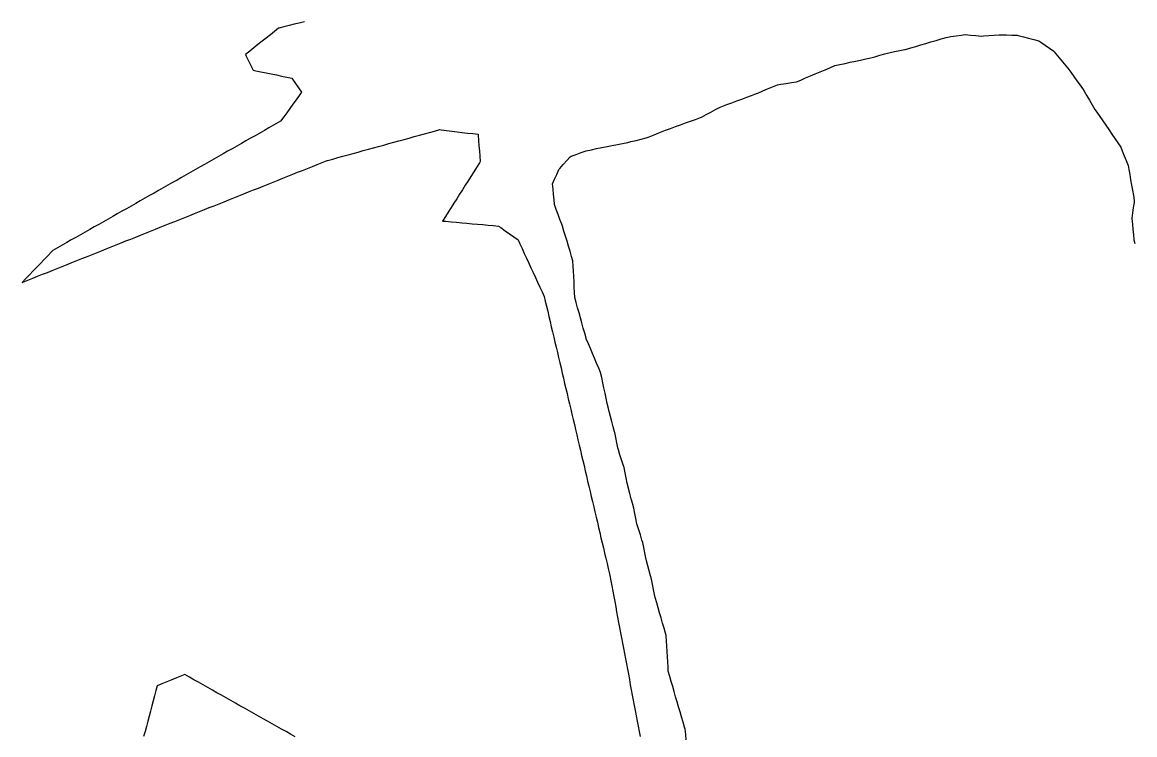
# Model space of a CAD drawing. Header units: millimetres. Extents: x 0 to 2762, y 6 to 2482.
# Drawn here: x 629.3 to 839.8, y 1973.7 to 2108.5 of the extents above; entities that cross this region are included whole.
import ezdxf

# ---------------------------------------------------------------- set-up
doc = ezdxf.new("R2010")
doc.units = ezdxf.units.MM
for name, color, linetype in [('ALL_HOLES', 1, 'Continuous'), ('ALL_ISLANDS', 7, 'Continuous'), ('OUTLINE_ISLAND_01', 7, 'Continuous'), ('OUTLINE_ISLAND_01_HOLE_143', 1, 'Continuous')]:
    doc.layers.add(name, color=color, linetype=linetype)

msp = doc.modelspace()

# ---------------------------------------------------------------- linework, layer by layer
at = {"layer": 'ALL_HOLES'}
msp.add_lwpolyline([(754.9545, 1972.7291), (754.8495, 1973.7235), (754.7445, 1974.718), (754.6309, 1975.1079), (754.3513, 1976.068), (754.0717, 1977.0281), (753.7921, 1977.9882), (753.5125, 1978.9483), (753.2329, 1979.9084), (752.9533, 1980.8686), (752.6737, 1981.8287), (752.394, 1982.7888), (752.1144, 1983.7489), (751.8348, 1984.709), (751.5552, 1985.6691), (751.513, 1986.4372), (751.458, 1987.4357), (751.403, 1988.4342), (751.3481, 1989.4327), (751.2931, 1990.4312), (751.2382, 1991.4297), (751.1832, 1992.4282), (751.048, 1992.8909), (750.7676, 1993.8508), (750.4872, 1994.8107), (750.2068, 1995.7706), (749.9264, 1996.7305), (749.6459, 1997.6903), (749.3655, 1998.6502), (749.0851, 1999.6101), (748.9683, 2000.1923), (748.7716, 2001.1727), (748.575, 2002.1532), (748.3783, 2003.1337), (748.2184, 2003.7104), (747.9513, 2004.6741), (747.6842, 2005.6377), (747.4171, 2006.6014), (747.3131, 2007.1207), (747.1167, 2008.1012), (746.9202, 2009.0817), (746.7238, 2010.0622), (746.5821, 2010.5103), (746.2806, 2011.4637), (745.979, 2012.4172), (745.6775, 2013.3706), (745.6307, 2013.591), (745.4231, 2014.5692), (745.2154, 2015.5474), (745.0078, 2016.5256), (744.8002, 2017.5038), (744.5648, 2018.3352), (744.2925, 2019.2975), (744.0202, 2020.2597), (744.0079, 2020.3184), (743.8029, 2021.2972), (743.598, 2022.276), (743.3931, 2023.2547), (743.1881, 2024.2335), (743.0263, 2024.7406), (742.7223, 2025.6933), (742.4183, 2026.6459), (742.1144, 2027.5986), (742.0427, 2027.9403), (741.8375, 2028.919), (741.6322, 2029.8978), (741.427, 2030.8765), (741.3979, 2030.9841), (741.1366, 2031.9493), (740.8753, 2032.9146), (740.614, 2033.8799), (740.3528, 2034.8451), (740.2345, 2035.3887), (740.022, 2036.3658), (739.8094, 2037.343), (739.5969, 2038.3201), (739.3844, 2039.2973), (739.1718, 2040.2745), (738.9593, 2041.2516), (738.7467, 2042.2288), (738.3949, 2043.0554), (738.0032, 2043.9755), (737.6116, 2044.8956), (737.22, 2045.8157), (736.8283, 2046.7359), (736.4367, 2047.656), (736.045, 2048.5761), (736.0119, 2048.6949), (735.7435, 2049.6582), (735.475, 2050.6214), (735.2065, 2051.5847), (734.938, 2052.548), (734.6696, 2053.5113), (734.4011, 2054.4746), (734.1326, 2055.4379), (733.8642, 2056.4012), (733.8172, 2057.3624), (733.7685, 2058.3612), (733.7197, 2059.3601), (733.671, 2060.3589), (733.6222, 2061.3577), (733.5735, 2062.3565), (733.5247, 2063.3553), (733.2733, 2064.1809), (732.982, 2065.1375), (732.6906, 2066.0941), (732.3993, 2067.0507), (732.1079, 2068.0073), (731.8166, 2068.964), (731.5252, 2069.9206), (731.4055, 2070.2446), (731.059, 2071.1827), (730.7124, 2072.1207), (730.3659, 2073.0587), (730.0193, 2073.9968), (729.9348, 2074.9104), (729.8427, 2075.9062), (729.7506, 2076.9019), (729.6585, 2077.8977), (730.0479, 2078.7754), (730.4535, 2079.6894), (730.859, 2080.6035), (731.0179, 2080.7855), (731.6757, 2081.5387), (732.3335, 2082.2919), (732.9913, 2083.0451), (733.1781, 2083.1145), (734.1156, 2083.4626), (735.053, 2083.8106), (735.9905, 2084.1587), (736.0433, 2084.1694), (737.0235, 2084.3675), (738.0037, 2084.5657), (738.9839, 2084.7638), (739.964, 2084.9619), (740.9442, 2085.16), (741.9244, 2085.3582), (742.9046, 2085.5563), (743.8847, 2085.7544), (744.4775, 2085.8935), (745.4511, 2086.1218), (746.4247, 2086.3502), (747.3983, 2086.5786), (747.9463, 2086.8027), (748.8719, 2087.1812), (749.7975, 2087.5597), (750.7231, 2087.9382), (751.0542, 2088.0578), (751.9948, 2088.3975), (752.9353, 2088.7373), (753.8758, 2089.077), (754.8163, 2089.4167), (755.7569, 2089.7564), (756.6974, 2090.0961), (757.6379, 2090.4359), (757.8264, 2090.5367), (758.7081, 2091.0084), (759.5899, 2091.4801), (760.4716, 2091.9518), (761.3534, 2092.4235), (761.7047, 2092.5535), (762.6426, 2092.9006), (763.5804, 2093.2476), (764.5183, 2093.5947), (765.4561, 2093.9417), (766.394, 2094.2887), (767.3318, 2094.6358), (768.2697, 2094.9828), (768.5137, 2095.0851), (769.436, 2095.4715), (770.3583, 2095.858), (771.2806, 2096.2445), (772.2029, 2096.6309), (772.8861, 2096.7426), (773.873, 2096.9038), (774.8599, 2097.0651), (775.8468, 2097.2264), (776.6118, 2097.5495), (777.533, 2097.9387), (778.4542, 2098.3278), (779.3754, 2098.7169), (780.2966, 2099.1061), (781.2178, 2099.4952), (782.1389, 2099.8843), (783.0601, 2100.2734), (784.0287, 2100.4812), (785.0064, 2100.691), (785.9842, 2100.9008), (786.9619, 2101.1105), (787.9397, 2101.3203), (788.9174, 2101.5301), (789.8952, 2101.7398), (790.6331, 2101.9475), (791.5957, 2102.2183), (792.5583, 2102.4892), (793.5209, 2102.7601), (794.3703, 2102.9246), (795.352, 2103.1148), (796.3338, 2103.3049), (796.4679, 2103.3448), (797.4265, 2103.6296), (798.3851, 2103.9145), (799.3436, 2104.1993), (800.3022, 2104.4842), (801.2608, 2104.769), (802.2193, 2105.0539), (803.1779, 2105.3387), (804.1365, 2105.6235), (805.0265, 2105.7543), (806.0159, 2105.8997), (807.0052, 2106.0451), (807.7602, 2106.156), (808.7557, 2106.0612), (809.7512, 2105.9664), (810.7467, 2105.8717), (811.2023, 2105.9035), (812.1999, 2105.9732), (813.1974, 2106.043), (814.195, 2106.1127), (814.5735, 2106.1013), (815.573, 2106.0713), (816.5726, 2106.0412), (817.5721, 2106.0112), (817.7944, 2105.9536), (818.7625, 2105.7031), (819.7307, 2105.4526), (820.6988, 2105.2022), (821.6669, 2104.9517), (822.0305, 2104.6974), (822.85, 2104.1243), (823.6695, 2103.5512), (824.489, 2102.9781), (824.5516, 2102.9037), (825.1951, 2102.1383), (825.8387, 2101.3729), (826.4822, 2100.6075), (827.1257, 2099.8421), (827.1446, 2099.8158), (827.7284, 2099.0038), (828.3121, 2098.1919), (828.8959, 2097.38), (829.4796, 2096.568), (830.0634, 2095.7561), (830.2474, 2095.4444), (830.7557, 2094.5833), (831.2641, 2093.7222), (831.7725, 2092.861), (832.2808, 2091.9999), (832.6568, 2091.4522), (833.2228, 2090.6278), (833.7888, 2089.8034), (834.3548, 2088.979), (834.9208, 2088.1545), (835.4868, 2087.3301), (836.0528, 2086.5057), (836.6188, 2085.6813), (837.1847, 2084.8569), (837.4641, 2084.154), (837.8334, 2083.2247), (838.2027, 2082.2953), (838.572, 2081.366), (838.6998, 2080.6325), (838.8714, 2079.6473), (839.043, 2078.6622), (839.2146, 2077.677), (839.3862, 2076.6918), (839.5578, 2075.7067), (839.7294, 2074.7215), (839.6839, 2074.3817), (839.5511, 2073.3905), (839.4184, 2072.3994), (839.2856, 2071.4082), (839.2971, 2071.2779), (839.3853, 2070.2818), (839.4735, 2069.2857), (839.5617, 2068.2896), (839.6499, 2067.2935), (839.8557, 2066.5985)], dxfattribs=at)
at = {"layer": 'ALL_ISLANDS'}
for points in [[(682.7142, 2108.548), (681.7415, 2108.3159), (680.7688, 2108.0838), (679.7961, 2107.8518), (678.8234, 2107.6197), (677.8507, 2107.3876), (677.8228, 2107.3654), (677.0407, 2106.7423), (676.2585, 2106.1192), (675.4764, 2105.4961), (674.6943, 2104.8729), (673.9121, 2104.2498), (673.13, 2103.6267), (672.3479, 2103.0036), (671.5657, 2102.3805), (671.704, 2102.0919), (672.1361, 2101.1901), (672.5682, 2100.2883), (673.0004, 2099.3865), (673.4882, 2099.2885), (674.4686, 2099.0916), (675.4491, 2098.8948), (676.4295, 2098.6979), (677.4099, 2098.501), (678.3903, 2098.3041), (679.3708, 2098.1072), (680.3512, 2097.9103), (680.4774, 2097.7252), (681.0408, 2096.899), (681.6041, 2096.0728), (682.1675, 2095.2466), (681.7074, 2094.6087), (681.1223, 2093.7977), (680.5373, 2092.9867), (679.9523, 2092.1757), (679.3672, 2091.3647), (678.7822, 2090.5537), (678.1972, 2089.7427), (677.7387, 2089.4826), (676.8689, 2088.9892), (675.9991, 2088.4958), (675.1293, 2088.0024), (674.2595, 2087.509), (673.3897, 2087.0156), (672.5199, 2086.5223), (671.6501, 2086.0289), (670.7803, 2085.5355), (669.9105, 2085.0421), (669.0406, 2084.5487), (668.1708, 2084.0553), (667.301, 2083.5619), (666.4312, 2083.0685), (665.5614, 2082.5751), (664.6916, 2082.0817), (663.8218, 2081.5883), (662.952, 2081.0949), (662.0822, 2080.6016), (661.2124, 2080.1082), (660.3426, 2079.6148), (659.4728, 2079.1214), (658.603, 2078.628), (657.7332, 2078.1346), (656.8633, 2077.6412), (655.9935, 2077.1478), (655.1237, 2076.6544), (654.2539, 2076.161), (653.3841, 2075.6676), (652.5143, 2075.1742), (651.6445, 2074.6809), (650.7747, 2074.1875), (649.9049, 2073.6941), (649.0351, 2073.2007), (648.1653, 2072.7073), (647.2955, 2072.2139), (646.4257, 2071.7205), (645.5558, 2071.2271), (644.686, 2070.7337), (643.8162, 2070.2403), (642.9464, 2069.7469), (642.0766, 2069.2536), (641.2068, 2068.7602), (640.337, 2068.2668), (639.4672, 2067.7734), (638.5974, 2067.28), (637.7276, 2066.7866), (636.8578, 2066.2932), (635.988, 2065.7998), (635.1182, 2065.3064), (634.8505, 2065.0274), (634.1583, 2064.3057), (633.4661, 2063.584), (632.7739, 2062.8623), (632.0817, 2062.1406), (631.3894, 2061.4189), (630.6972, 2060.6972), (630.005, 2059.9755), (629.3128, 2059.2538), (629.4271, 2059.2995), (630.3557, 2059.6706), (631.2843, 2060.0417), (632.2129, 2060.4128), (633.1414, 2060.7839), (634.07, 2061.155), (634.9986, 2061.5261), (635.9272, 2061.8972), (636.8558, 2062.2684), (637.7844, 2062.6395), (638.713, 2063.0106), (639.6416, 2063.3817), (640.5701, 2063.7528), (641.4987, 2064.1239), (642.4273, 2064.495), (643.3559, 2064.8661), (644.2845, 2065.2372), (645.2131, 2065.6084), (646.1417, 2065.9795), (647.0703, 2066.3506), (647.9989, 2066.7217), (648.9274, 2067.0928), (649.856, 2067.4639), (650.7846, 2067.835), (651.7132, 2068.2061), (652.6418, 2068.5773), (653.5704, 2068.9484), (654.499, 2069.3195), (655.4276, 2069.6906), (656.3561, 2070.0617), (657.2847, 2070.4328), (658.2133, 2070.8039), (659.1419, 2071.175), (660.0705, 2071.5461), (660.9991, 2071.9173), (661.9277, 2072.2884), (662.8563, 2072.6595), (663.7849, 2073.0306), (664.7134, 2073.4017), (665.642, 2073.7728), (666.5706, 2074.1439), (667.4992, 2074.515), (668.4278, 2074.8862), (669.3564, 2075.2573), (670.285, 2075.6284), (671.2136, 2075.9995), (672.1421, 2076.3706), (673.0707, 2076.7417), (673.9993, 2077.1128), (674.9279, 2077.4839), (675.8565, 2077.855), (676.7851, 2078.2262), (677.7137, 2078.5973), (678.6423, 2078.9684), (679.5709, 2079.3395), (680.4994, 2079.7106), (681.428, 2080.0817), (682.3566, 2080.4528), (683.2852, 2080.8239), (684.2138, 2081.195), (685.1424, 2081.5662), (686.071, 2081.9373), (686.9996, 2082.3084), (687.1008, 2082.3362), (688.0651, 2082.6011), (689.0293, 2082.8661), (689.9936, 2083.131), (690.9579, 2083.3959), (691.9221, 2083.6608), (692.8864, 2083.9258), (693.8507, 2084.1907), (694.8149, 2084.4556), (695.7792, 2084.7206), (696.7435, 2084.9855), (697.7077, 2085.2504), (698.672, 2085.5153), (699.6363, 2085.7803), (700.6006, 2086.0452), (701.5648, 2086.3101), (702.5291, 2086.575), (703.4934, 2086.84), (704.4576, 2087.1049), (705.4219, 2087.3698), (706.3862, 2087.6348), (707.3504, 2087.8997), (708.3147, 2088.1646), (708.6073, 2088.1288), (709.5999, 2088.0071), (710.5925, 2087.8855), (711.5851, 2087.7639), (712.5776, 2087.6422), (713.5702, 2087.5206), (714.5628, 2087.3989), (715.5554, 2087.2773), (715.5692, 2087.1141), (715.6539, 2086.1177), (715.7386, 2085.1213), (715.8233, 2084.1249), (715.9079, 2083.1285), (715.9926, 2082.1321), (715.816, 2081.853), (715.2811, 2081.0081), (714.7463, 2080.1632), (714.2114, 2079.3182), (713.6765, 2078.4733), (713.1417, 2077.6284), (712.6068, 2076.7834), (712.0719, 2075.9385), (711.537, 2075.0936), (711.0022, 2074.2486), (710.4673, 2073.4037), (709.9324, 2072.5588), (709.3976, 2071.7138), (708.8627, 2070.8689), (709.4789, 2070.8135), (710.4749, 2070.7239), (711.4709, 2070.6343), (712.4668, 2070.5447), (713.4628, 2070.4551), (714.4588, 2070.3655), (715.4548, 2070.2759), (716.4508, 2070.1863), (717.4467, 2070.0967), (718.4427, 2070.0071), (719.4387, 2069.9175), (719.8656, 2069.6134), (720.6802, 2069.0333), (721.4947, 2068.4532), (722.3092, 2067.8731), (723.1237, 2067.293), (723.467, 2066.5505), (723.8867, 2065.6428), (724.3064, 2064.7352), (724.7261, 2063.8275), (725.1458, 2062.9198), (725.5654, 2062.0122), (725.9851, 2061.1045), (726.4048, 2060.1968), (726.8245, 2059.2892), (727.2442, 2058.3815), (727.6639, 2057.4738), (728.0835, 2056.5661), (728.2802, 2055.7309), (728.5094, 2054.7575), (728.7386, 2053.7841), (728.9678, 2052.8107), (729.197, 2051.8373), (729.4263, 2050.864), (729.6555, 2049.8906), (729.8847, 2048.9172), (730.1139, 2047.9438), (730.3431, 2046.9704), (730.5723, 2045.9971), (730.8015, 2045.0237), (731.0307, 2044.0503), (731.2599, 2043.0769), (731.4891, 2042.1036), (731.7183, 2041.1302), (731.9475, 2040.1568), (732.1767, 2039.1834), (732.4059, 2038.21), (732.6351, 2037.2367), (732.8643, 2036.2633), (733.0935, 2035.2899), (733.3227, 2034.3165), (733.5519, 2033.3432), (733.7811, 2032.3698), (734.0103, 2031.3964), (734.2395, 2030.423), (734.4687, 2029.4496), (734.698, 2028.4763), (734.9272, 2027.5029), (735.1564, 2026.5295), (735.3856, 2025.5561), (735.6148, 2024.5827), (735.844, 2023.6094), (736.0732, 2022.636), (736.3024, 2021.6626), (736.5316, 2020.6892), (736.7608, 2019.7159), (736.99, 2018.7425), (737.2192, 2017.7691), (737.4484, 2016.7957), (737.6776, 2015.8223), (737.9068, 2014.849), (738.136, 2013.8756), (738.3652, 2012.9022), (738.5944, 2011.9288), (738.8236, 2010.9555), (739.0528, 2009.9821), (739.282, 2009.0087), (739.5112, 2008.0353), (739.7404, 2007.0619), (739.9696, 2006.0886), (740.1989, 2005.1152), (740.4281, 2004.1418), (740.4962, 2003.7794), (740.681, 2002.7966), (740.8658, 2001.8138), (741.0505, 2000.831), (741.2353, 1999.8483), (741.4201, 1998.8655), (741.6049, 1997.8827), (741.7897, 1996.8999), (741.9744, 1995.9171), (742.1592, 1994.9344), (742.344, 1993.9516), (742.5288, 1992.9688), (742.7136, 1991.986), (742.8983, 1991.0032), (743.0831, 1990.0205), (743.2679, 1989.0377), (743.4527, 1988.0549), (743.6375, 1987.0721), (743.8222, 1986.0893), (744.007, 1985.1066), (744.1918, 1984.1238), (744.3766, 1983.141), (744.5614, 1982.1582), (744.7461, 1981.1754), (744.9309, 1980.1927), (745.1157, 1979.2099), (745.3005, 1978.2271), (745.4852, 1977.2443), (745.67, 1976.2615), (745.8548, 1975.2788), (746.0396, 1974.296), (746.2244, 1973.3132)], [(680.9681, 1973.2697), (680.0971, 1973.7609), (679.2261, 1974.2522), (678.355, 1974.7434), (677.484, 1975.2346), (676.613, 1975.7258), (675.7419, 1976.217), (674.8709, 1976.7083), (673.9999, 1977.1995), (673.1288, 1977.6907), (672.2578, 1978.1819), (671.3868, 1978.6731), (670.5157, 1979.1644), (669.6447, 1979.6556), (668.7737, 1980.1468), (667.9026, 1980.638), (667.0316, 1981.1293), (666.1606, 1981.6205), (665.2895, 1982.1117), (664.4185, 1982.6029), (663.5474, 1983.0941), (662.6764, 1983.5854), (661.8054, 1984.0766), (660.9343, 1984.5678), (660.0633, 1985.059), (659.4394, 1984.8021), (658.5148, 1984.4213), (657.5901, 1984.0406), (656.6654, 1983.6598), (655.7408, 1983.279), (654.8161, 1982.8982), (654.5819, 1982.0099), (654.327, 1981.0429), (654.0721, 1980.076), (653.8172, 1979.109), (653.5623, 1978.142), (653.3073, 1977.1751), (653.0524, 1976.2081), (652.7975, 1975.2411), (652.5426, 1974.2742), (652.2877, 1973.3072)]]:
    msp.add_lwpolyline(points, dxfattribs=at)
at = {"layer": 'OUTLINE_ISLAND_01'}
for points in [[(682.7142, 2108.548), (681.7415, 2108.3159), (680.7688, 2108.0838), (679.7961, 2107.8518), (678.8234, 2107.6197), (677.8507, 2107.3876), (677.8228, 2107.3654), (677.0407, 2106.7423), (676.2585, 2106.1192), (675.4764, 2105.4961), (674.6943, 2104.8729), (673.9121, 2104.2498), (673.13, 2103.6267), (672.3479, 2103.0036), (671.5657, 2102.3805), (671.704, 2102.0919), (672.1361, 2101.1901), (672.5682, 2100.2883), (673.0004, 2099.3865), (673.4882, 2099.2885), (674.4686, 2099.0916), (675.4491, 2098.8948), (676.4295, 2098.6979), (677.4099, 2098.501), (678.3903, 2098.3041), (679.3708, 2098.1072), (680.3512, 2097.9103), (680.4774, 2097.7252), (681.0408, 2096.899), (681.6041, 2096.0728), (682.1675, 2095.2466), (681.7074, 2094.6087), (681.1223, 2093.7977), (680.5373, 2092.9867), (679.9523, 2092.1757), (679.3672, 2091.3647), (678.7822, 2090.5537), (678.1972, 2089.7427), (677.7387, 2089.4826), (676.8689, 2088.9892), (675.9991, 2088.4958), (675.1293, 2088.0024), (674.2595, 2087.509), (673.3897, 2087.0156), (672.5199, 2086.5223), (671.6501, 2086.0289), (670.7803, 2085.5355), (669.9105, 2085.0421), (669.0406, 2084.5487), (668.1708, 2084.0553), (667.301, 2083.5619), (666.4312, 2083.0685), (665.5614, 2082.5751), (664.6916, 2082.0817), (663.8218, 2081.5883), (662.952, 2081.0949), (662.0822, 2080.6016), (661.2124, 2080.1082), (660.3426, 2079.6148), (659.4728, 2079.1214), (658.603, 2078.628), (657.7332, 2078.1346), (656.8633, 2077.6412), (655.9935, 2077.1478), (655.1237, 2076.6544), (654.2539, 2076.161), (653.3841, 2075.6676), (652.5143, 2075.1742), (651.6445, 2074.6809), (650.7747, 2074.1875), (649.9049, 2073.6941), (649.0351, 2073.2007), (648.1653, 2072.7073), (647.2955, 2072.2139), (646.4257, 2071.7205), (645.5558, 2071.2271), (644.686, 2070.7337), (643.8162, 2070.2403), (642.9464, 2069.7469), (642.0766, 2069.2536), (641.2068, 2068.7602), (640.337, 2068.2668), (639.4672, 2067.7734), (638.5974, 2067.28), (637.7276, 2066.7866), (636.8578, 2066.2932), (635.988, 2065.7998), (635.1182, 2065.3064), (634.8505, 2065.0274), (634.1583, 2064.3057), (633.4661, 2063.584), (632.7739, 2062.8623), (632.0817, 2062.1406), (631.3894, 2061.4189), (630.6972, 2060.6972), (630.005, 2059.9755), (629.3128, 2059.2538), (629.4271, 2059.2995), (630.3557, 2059.6706), (631.2843, 2060.0417), (632.2129, 2060.4128), (633.1414, 2060.7839), (634.07, 2061.155), (634.9986, 2061.5261), (635.9272, 2061.8972), (636.8558, 2062.2684), (637.7844, 2062.6395), (638.713, 2063.0106), (639.6416, 2063.3817), (640.5701, 2063.7528), (641.4987, 2064.1239), (642.4273, 2064.495), (643.3559, 2064.8661), (644.2845, 2065.2372), (645.2131, 2065.6084), (646.1417, 2065.9795), (647.0703, 2066.3506), (647.9989, 2066.7217), (648.9274, 2067.0928), (649.856, 2067.4639), (650.7846, 2067.835), (651.7132, 2068.2061), (652.6418, 2068.5773), (653.5704, 2068.9484), (654.499, 2069.3195), (655.4276, 2069.6906), (656.3561, 2070.0617), (657.2847, 2070.4328), (658.2133, 2070.8039), (659.1419, 2071.175), (660.0705, 2071.5461), (660.9991, 2071.9173), (661.9277, 2072.2884), (662.8563, 2072.6595), (663.7849, 2073.0306), (664.7134, 2073.4017), (665.642, 2073.7728), (666.5706, 2074.1439), (667.4992, 2074.515), (668.4278, 2074.8862), (669.3564, 2075.2573), (670.285, 2075.6284), (671.2136, 2075.9995), (672.1421, 2076.3706), (673.0707, 2076.7417), (673.9993, 2077.1128), (674.9279, 2077.4839), (675.8565, 2077.855), (676.7851, 2078.2262), (677.7137, 2078.5973), (678.6423, 2078.9684), (679.5709, 2079.3395), (680.4994, 2079.7106), (681.428, 2080.0817), (682.3566, 2080.4528), (683.2852, 2080.8239), (684.2138, 2081.195), (685.1424, 2081.5662), (686.071, 2081.9373), (686.9996, 2082.3084), (687.1008, 2082.3362), (688.0651, 2082.6011), (689.0293, 2082.8661), (689.9936, 2083.131), (690.9579, 2083.3959), (691.9221, 2083.6608), (692.8864, 2083.9258), (693.8507, 2084.1907), (694.8149, 2084.4556), (695.7792, 2084.7206), (696.7435, 2084.9855), (697.7077, 2085.2504), (698.672, 2085.5153), (699.6363, 2085.7803), (700.6006, 2086.0452), (701.5648, 2086.3101), (702.5291, 2086.575), (703.4934, 2086.84), (704.4576, 2087.1049), (705.4219, 2087.3698), (706.3862, 2087.6348), (707.3504, 2087.8997), (708.3147, 2088.1646), (708.6073, 2088.1288), (709.5999, 2088.0071), (710.5925, 2087.8855), (711.5851, 2087.7639), (712.5776, 2087.6422), (713.5702, 2087.5206), (714.5628, 2087.3989), (715.5554, 2087.2773), (715.5692, 2087.1141), (715.6539, 2086.1177), (715.7386, 2085.1213), (715.8233, 2084.1249), (715.9079, 2083.1285), (715.9926, 2082.1321), (715.816, 2081.853), (715.2811, 2081.0081), (714.7463, 2080.1632), (714.2114, 2079.3182), (713.6765, 2078.4733), (713.1417, 2077.6284), (712.6068, 2076.7834), (712.0719, 2075.9385), (711.537, 2075.0936), (711.0022, 2074.2486), (710.4673, 2073.4037), (709.9324, 2072.5588), (709.3976, 2071.7138), (708.8627, 2070.8689), (709.4789, 2070.8135), (710.4749, 2070.7239), (711.4709, 2070.6343), (712.4668, 2070.5447), (713.4628, 2070.4551), (714.4588, 2070.3655), (715.4548, 2070.2759), (716.4508, 2070.1863), (717.4467, 2070.0967), (718.4427, 2070.0071), (719.4387, 2069.9175), (719.8656, 2069.6134), (720.6802, 2069.0333), (721.4947, 2068.4532), (722.3092, 2067.8731), (723.1237, 2067.293), (723.467, 2066.5505), (723.8867, 2065.6428), (724.3064, 2064.7352), (724.7261, 2063.8275), (725.1458, 2062.9198), (725.5654, 2062.0122), (725.9851, 2061.1045), (726.4048, 2060.1968), (726.8245, 2059.2892), (727.2442, 2058.3815), (727.6639, 2057.4738), (728.0835, 2056.5661), (728.2802, 2055.7309), (728.5094, 2054.7575), (728.7386, 2053.7841), (728.9678, 2052.8107), (729.197, 2051.8373), (729.4263, 2050.864), (729.6555, 2049.8906), (729.8847, 2048.9172), (730.1139, 2047.9438), (730.3431, 2046.9704), (730.5723, 2045.9971), (730.8015, 2045.0237), (731.0307, 2044.0503), (731.2599, 2043.0769), (731.4891, 2042.1036), (731.7183, 2041.1302), (731.9475, 2040.1568), (732.1767, 2039.1834), (732.4059, 2038.21), (732.6351, 2037.2367), (732.8643, 2036.2633), (733.0935, 2035.2899), (733.3227, 2034.3165), (733.5519, 2033.3432), (733.7811, 2032.3698), (734.0103, 2031.3964), (734.2395, 2030.423), (734.4687, 2029.4496), (734.698, 2028.4763), (734.9272, 2027.5029), (735.1564, 2026.5295), (735.3856, 2025.5561), (735.6148, 2024.5827), (735.844, 2023.6094), (736.0732, 2022.636), (736.3024, 2021.6626), (736.5316, 2020.6892), (736.7608, 2019.7159), (736.99, 2018.7425), (737.2192, 2017.7691), (737.4484, 2016.7957), (737.6776, 2015.8223), (737.9068, 2014.849), (738.136, 2013.8756), (738.3652, 2012.9022), (738.5944, 2011.9288), (738.8236, 2010.9555), (739.0528, 2009.9821), (739.282, 2009.0087), (739.5112, 2008.0353), (739.7404, 2007.0619), (739.9696, 2006.0886), (740.1989, 2005.1152), (740.4281, 2004.1418), (740.4962, 2003.7794), (740.681, 2002.7966), (740.8658, 2001.8138), (741.0505, 2000.831), (741.2353, 1999.8483), (741.4201, 1998.8655), (741.6049, 1997.8827), (741.7897, 1996.8999), (741.9744, 1995.9171), (742.1592, 1994.9344), (742.344, 1993.9516), (742.5288, 1992.9688), (742.7136, 1991.986), (742.8983, 1991.0032), (743.0831, 1990.0205), (743.2679, 1989.0377), (743.4527, 1988.0549), (743.6375, 1987.0721), (743.8222, 1986.0893), (744.007, 1985.1066), (744.1918, 1984.1238), (744.3766, 1983.141), (744.5614, 1982.1582), (744.7461, 1981.1754), (744.9309, 1980.1927), (745.1157, 1979.2099), (745.3005, 1978.2271), (745.4852, 1977.2443), (745.67, 1976.2615), (745.8548, 1975.2788), (746.0396, 1974.296), (746.2244, 1973.3132)], [(680.9681, 1973.2697), (680.0971, 1973.7609), (679.2261, 1974.2522), (678.355, 1974.7434), (677.484, 1975.2346), (676.613, 1975.7258), (675.7419, 1976.217), (674.8709, 1976.7083), (673.9999, 1977.1995), (673.1288, 1977.6907), (672.2578, 1978.1819), (671.3868, 1978.6731), (670.5157, 1979.1644), (669.6447, 1979.6556), (668.7737, 1980.1468), (667.9026, 1980.638), (667.0316, 1981.1293), (666.1606, 1981.6205), (665.2895, 1982.1117), (664.4185, 1982.6029), (663.5474, 1983.0941), (662.6764, 1983.5854), (661.8054, 1984.0766), (660.9343, 1984.5678), (660.0633, 1985.059), (659.4394, 1984.8021), (658.5148, 1984.4213), (657.5901, 1984.0406), (656.6654, 1983.6598), (655.7408, 1983.279), (654.8161, 1982.8982), (654.5819, 1982.0099), (654.327, 1981.0429), (654.0721, 1980.076), (653.8172, 1979.109), (653.5623, 1978.142), (653.3073, 1977.1751), (653.0524, 1976.2081), (652.7975, 1975.2411), (652.5426, 1974.2742), (652.2877, 1973.3072)]]:
    msp.add_lwpolyline(points, dxfattribs=at)
at = {"layer": 'OUTLINE_ISLAND_01_HOLE_143'}
msp.add_lwpolyline([(754.9545, 1972.7291), (754.8495, 1973.7235), (754.7445, 1974.718), (754.6309, 1975.1079), (754.3513, 1976.068), (754.0717, 1977.0281), (753.7921, 1977.9882), (753.5125, 1978.9483), (753.2329, 1979.9084), (752.9533, 1980.8686), (752.6737, 1981.8287), (752.394, 1982.7888), (752.1144, 1983.7489), (751.8348, 1984.709), (751.5552, 1985.6691), (751.513, 1986.4372), (751.458, 1987.4357), (751.403, 1988.4342), (751.3481, 1989.4327), (751.2931, 1990.4312), (751.2382, 1991.4297), (751.1832, 1992.4282), (751.048, 1992.8909), (750.7676, 1993.8508), (750.4872, 1994.8107), (750.2068, 1995.7706), (749.9264, 1996.7305), (749.6459, 1997.6903), (749.3655, 1998.6502), (749.0851, 1999.6101), (748.9683, 2000.1923), (748.7716, 2001.1727), (748.575, 2002.1532), (748.3783, 2003.1337), (748.2184, 2003.7104), (747.9513, 2004.6741), (747.6842, 2005.6377), (747.4171, 2006.6014), (747.3131, 2007.1207), (747.1167, 2008.1012), (746.9202, 2009.0817), (746.7238, 2010.0622), (746.5821, 2010.5103), (746.2806, 2011.4637), (745.979, 2012.4172), (745.6775, 2013.3706), (745.6307, 2013.591), (745.4231, 2014.5692), (745.2154, 2015.5474), (745.0078, 2016.5256), (744.8002, 2017.5038), (744.5648, 2018.3352), (744.2925, 2019.2975), (744.0202, 2020.2597), (744.0079, 2020.3184), (743.8029, 2021.2972), (743.598, 2022.276), (743.3931, 2023.2547), (743.1881, 2024.2335), (743.0263, 2024.7406), (742.7223, 2025.6933), (742.4183, 2026.6459), (742.1144, 2027.5986), (742.0427, 2027.9403), (741.8375, 2028.919), (741.6322, 2029.8978), (741.427, 2030.8765), (741.3979, 2030.9841), (741.1366, 2031.9493), (740.8753, 2032.9146), (740.614, 2033.8799), (740.3528, 2034.8451), (740.2345, 2035.3887), (740.022, 2036.3658), (739.8094, 2037.343), (739.5969, 2038.3201), (739.3844, 2039.2973), (739.1718, 2040.2745), (738.9593, 2041.2516), (738.7467, 2042.2288), (738.3949, 2043.0554), (738.0032, 2043.9755), (737.6116, 2044.8956), (737.22, 2045.8157), (736.8283, 2046.7359), (736.4367, 2047.656), (736.045, 2048.5761), (736.0119, 2048.6949), (735.7435, 2049.6582), (735.475, 2050.6214), (735.2065, 2051.5847), (734.938, 2052.548), (734.6696, 2053.5113), (734.4011, 2054.4746), (734.1326, 2055.4379), (733.8642, 2056.4012), (733.8172, 2057.3624), (733.7685, 2058.3612), (733.7197, 2059.3601), (733.671, 2060.3589), (733.6222, 2061.3577), (733.5735, 2062.3565), (733.5247, 2063.3553), (733.2733, 2064.1809), (732.982, 2065.1375), (732.6906, 2066.0941), (732.3993, 2067.0507), (732.1079, 2068.0073), (731.8166, 2068.964), (731.5252, 2069.9206), (731.4055, 2070.2446), (731.059, 2071.1827), (730.7124, 2072.1207), (730.3659, 2073.0587), (730.0193, 2073.9968), (729.9348, 2074.9104), (729.8427, 2075.9062), (729.7506, 2076.9019), (729.6585, 2077.8977), (730.0479, 2078.7754), (730.4535, 2079.6894), (730.859, 2080.6035), (731.0179, 2080.7855), (731.6757, 2081.5387), (732.3335, 2082.2919), (732.9913, 2083.0451), (733.1781, 2083.1145), (734.1156, 2083.4626), (735.053, 2083.8106), (735.9905, 2084.1587), (736.0433, 2084.1694), (737.0235, 2084.3675), (738.0037, 2084.5657), (738.9839, 2084.7638), (739.964, 2084.9619), (740.9442, 2085.16), (741.9244, 2085.3582), (742.9046, 2085.5563), (743.8847, 2085.7544), (744.4775, 2085.8935), (745.4511, 2086.1218), (746.4247, 2086.3502), (747.3983, 2086.5786), (747.9463, 2086.8027), (748.8719, 2087.1812), (749.7975, 2087.5597), (750.7231, 2087.9382), (751.0542, 2088.0578), (751.9948, 2088.3975), (752.9353, 2088.7373), (753.8758, 2089.077), (754.8163, 2089.4167), (755.7569, 2089.7564), (756.6974, 2090.0961), (757.6379, 2090.4359), (757.8264, 2090.5367), (758.7081, 2091.0084), (759.5899, 2091.4801), (760.4716, 2091.9518), (761.3534, 2092.4235), (761.7047, 2092.5535), (762.6426, 2092.9006), (763.5804, 2093.2476), (764.5183, 2093.5947), (765.4561, 2093.9417), (766.394, 2094.2887), (767.3318, 2094.6358), (768.2697, 2094.9828), (768.5137, 2095.0851), (769.436, 2095.4715), (770.3583, 2095.858), (771.2806, 2096.2445), (772.2029, 2096.6309), (772.8861, 2096.7426), (773.873, 2096.9038), (774.8599, 2097.0651), (775.8468, 2097.2264), (776.6118, 2097.5495), (777.533, 2097.9387), (778.4542, 2098.3278), (779.3754, 2098.7169), (780.2966, 2099.1061), (781.2178, 2099.4952), (782.1389, 2099.8843), (783.0601, 2100.2734), (784.0287, 2100.4812), (785.0064, 2100.691), (785.9842, 2100.9008), (786.9619, 2101.1105), (787.9397, 2101.3203), (788.9174, 2101.5301), (789.8952, 2101.7398), (790.6331, 2101.9475), (791.5957, 2102.2183), (792.5583, 2102.4892), (793.5209, 2102.7601), (794.3703, 2102.9246), (795.352, 2103.1148), (796.3338, 2103.3049), (796.4679, 2103.3448), (797.4265, 2103.6296), (798.3851, 2103.9145), (799.3436, 2104.1993), (800.3022, 2104.4842), (801.2608, 2104.769), (802.2193, 2105.0539), (803.1779, 2105.3387), (804.1365, 2105.6235), (805.0265, 2105.7543), (806.0159, 2105.8997), (807.0052, 2106.0451), (807.7602, 2106.156), (808.7557, 2106.0612), (809.7512, 2105.9664), (810.7467, 2105.8717), (811.2023, 2105.9035), (812.1999, 2105.9732), (813.1974, 2106.043), (814.195, 2106.1127), (814.5735, 2106.1013), (815.573, 2106.0713), (816.5726, 2106.0412), (817.5721, 2106.0112), (817.7944, 2105.9536), (818.7625, 2105.7031), (819.7307, 2105.4526), (820.6988, 2105.2022), (821.6669, 2104.9517), (822.0305, 2104.6974), (822.85, 2104.1243), (823.6695, 2103.5512), (824.489, 2102.9781), (824.5516, 2102.9037), (825.1951, 2102.1383), (825.8387, 2101.3729), (826.4822, 2100.6075), (827.1257, 2099.8421), (827.1446, 2099.8158), (827.7284, 2099.0038), (828.3121, 2098.1919), (828.8959, 2097.38), (829.4796, 2096.568), (830.0634, 2095.7561), (830.2474, 2095.4444), (830.7557, 2094.5833), (831.2641, 2093.7222), (831.7725, 2092.861), (832.2808, 2091.9999), (832.6568, 2091.4522), (833.2228, 2090.6278), (833.7888, 2089.8034), (834.3548, 2088.979), (834.9208, 2088.1545), (835.4868, 2087.3301), (836.0528, 2086.5057), (836.6188, 2085.6813), (837.1847, 2084.8569), (837.4641, 2084.154), (837.8334, 2083.2247), (838.2027, 2082.2953), (838.572, 2081.366), (838.6998, 2080.6325), (838.8714, 2079.6473), (839.043, 2078.6622), (839.2146, 2077.677), (839.3862, 2076.6918), (839.5578, 2075.7067), (839.7294, 2074.7215), (839.6839, 2074.3817), (839.5511, 2073.3905), (839.4184, 2072.3994), (839.2856, 2071.4082), (839.2971, 2071.2779), (839.3853, 2070.2818), (839.4735, 2069.2857), (839.5617, 2068.2896), (839.6499, 2067.2935), (839.8557, 2066.5985)], dxfattribs=at)

doc.saveas('drawing.dxf')
